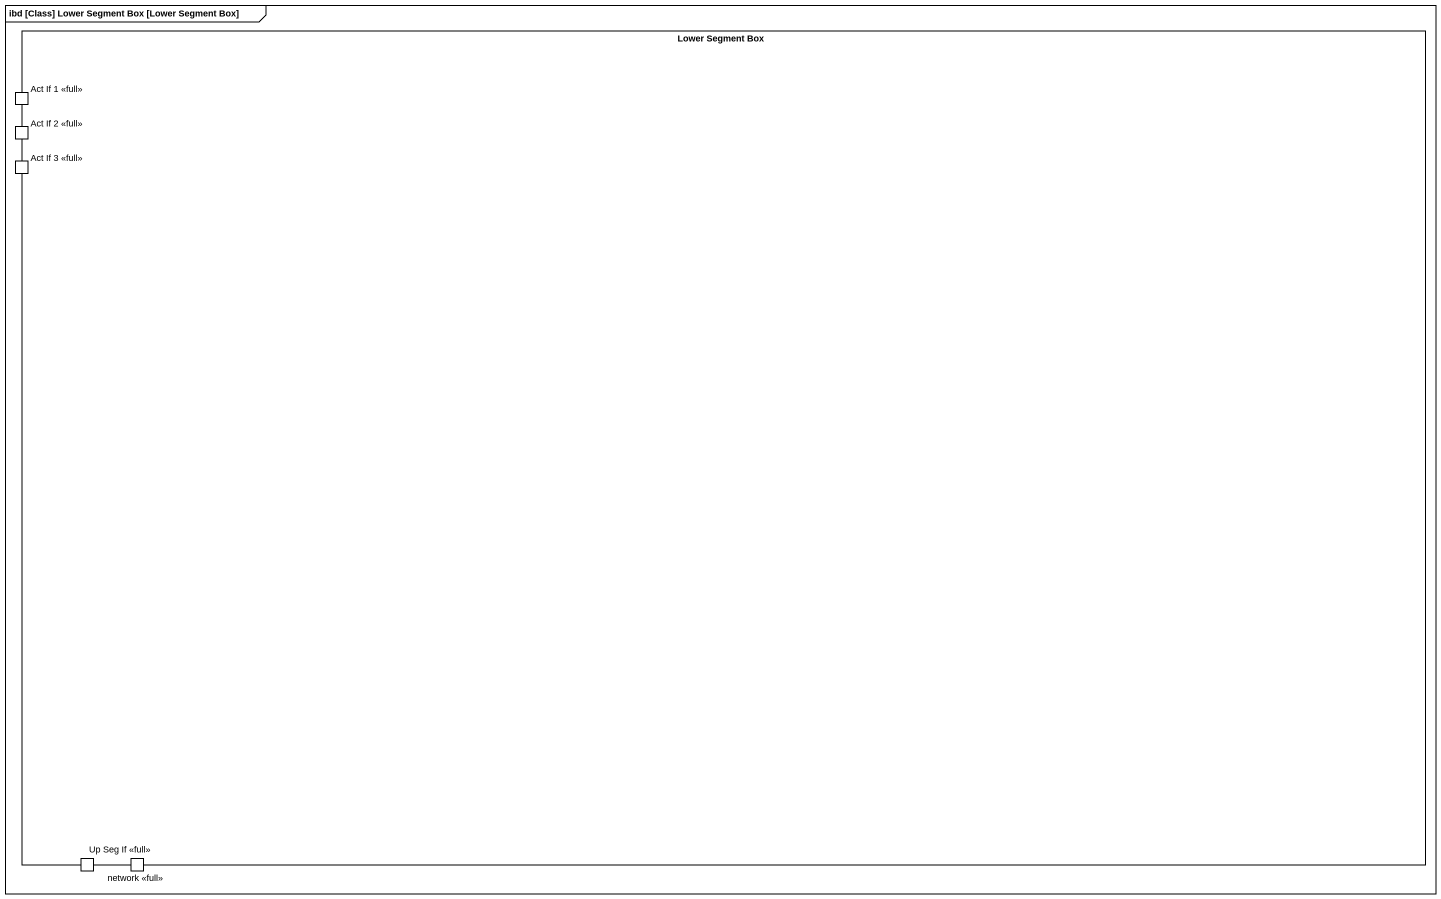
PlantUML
@startuml
mainframe ibd [Class] Lower Segment Box [Lower Segment Box]
rectangle "Lower Segment Box" as Lower_Segment_Box {
  port "Act If 1 <<full>>" as Act_If_1_full
  port "Act If 2 <<full>>" as Act_If_2_full
  port "Act If 3 <<full>>" as Act_If_3_full
  port "Up Seg If <<full>>" as Up_Seg_If_full
  port "network <<full>>" as network_full
}
@enduml
